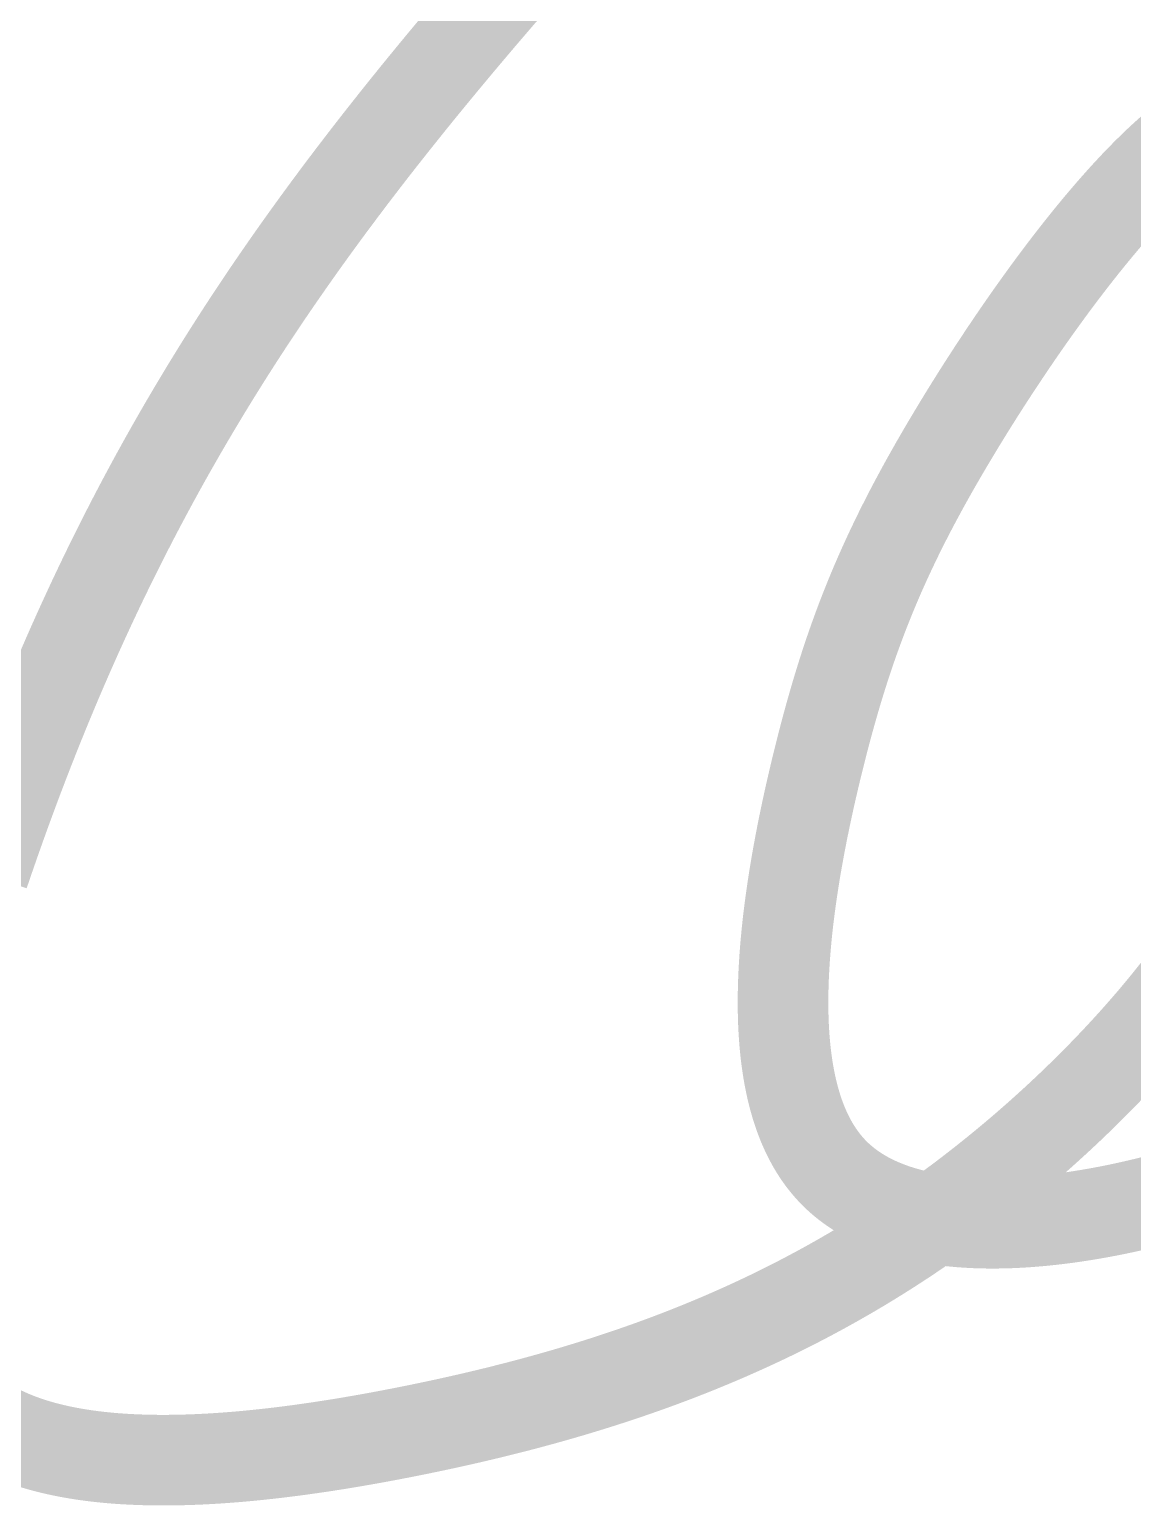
# Model space of a CAD drawing. Header units: inches. Extents: x 138 to 1256, y -84 to 787.
# Drawn here: x 545.418 to 547.557, y -19.232 to -16.368 of the extents above; entities that cross this region are included whole.
import ezdxf

# ---------------------------------------------------------------- set-up
doc = ezdxf.new("R2010")
doc.units = ezdxf.units.IN
doc.header["$MEASUREMENT"] = 0
doc.layers.add('ENTTNTHIETKE1', color=2, linetype='Continuous')
doc.layers.add('LC ISO', color=160, linetype='Continuous', lineweight=13)

# ---------------------------------------------------------------- blocks, each defined once
blk = doc.blocks.new('chu ki Toan')
at = {"layer": 'LC ISO', "const_width": 49}
for points in [[(2165.49, 1529.73), (2162.27, 1526.01), (2159.06, 1522.29), (2155.87, 1518.57), (2152.68, 1514.86), (2149.51, 1511.14), (2146.36, 1507.42), (2143.22, 1503.71), (2140.09, 1500), (2137.92, 1497.42), (2133.87, 1492.58), (2130.79, 1488.88), (2127.72, 1485.17), (2124.66, 1481.47), (2121.62, 1477.77), (2118.59, 1474.07), (2115.57, 1470.37), (2112.57, 1466.66), (2109.59, 1462.96), (2106.62, 1459.26), (2103.66, 1455.55), (2100.72, 1451.85), (2097.79, 1448.14), (2094.87, 1444.43), (2091.97, 1440.72), (2089.08, 1437), (2086.21, 1433.28), (2083.35, 1429.55), (2080.5, 1425.83), (2077.66, 1422.09), (2074.84, 1418.35), (2072.04, 1414.61), (2069.24, 1410.86), (2066.46, 1407.1), (2063.7, 1403.34), (2060.94, 1399.57), (2058.2, 1395.79), (2055.48, 1392.01), (2052.76, 1388.22), (2050.06, 1384.41), (2047.37, 1380.6), (2044.7, 1376.78), (2042.04, 1372.96), (2039.39, 1369.12), (2036.75, 1365.27), (2034.12, 1361.41), (2031.51, 1357.54), (2028.91, 1353.65), (2026.33, 1349.76), (2023.75, 1345.85), (2021.19, 1341.93), (2018.64, 1338), (2016.11, 1334.05), (2013.58, 1330.1), (2011.07, 1326.12), (2008.57, 1322.13), (2006.08, 1318.13), (2003.61, 1314.11), (2001.14, 1310.08), (1998.69, 1306.03), (1996.25, 1301.96), (1993.83, 1297.88), (1991.41, 1293.78), (1989, 1289.67), (1986.61, 1285.53), (1984.23, 1281.38), (1981.86, 1277.21), (1979.5, 1273.02), (1977.16, 1268.81), (1974.82, 1264.58), (1972.5, 1260.33), (1970.19, 1256.06), (1967.89, 1251.77), (1965.6, 1247.46), (1963.32, 1243.12), (1961.05, 1238.77), (1958.8, 1234.39), (1956.55, 1229.99), (1954.32, 1225.56), (1953.21, 1223.34), (1952.1, 1221.12), (1950.99, 1218.89), (1949.88, 1216.65), (1948.78, 1214.4), (1947.68, 1212.15), (1946.59, 1209.9), (1945.49, 1207.63), (1944.4, 1205.36), (1943.31, 1203.09), (1942.23, 1200.81), (1941.14, 1198.52), (1940.06, 1196.23), (1938.98, 1193.92), (1937.91, 1191.62), (1936.84, 1189.3), (1935.77, 1186.98), (1934.7, 1184.66), (1933.63, 1182.32), (1932.57, 1179.98), (1931.51, 1177.63), (1930.46, 1175.28), (1929.4, 1172.92), (1928.35, 1170.55), (1927.3, 1168.18), (1926.25, 1165.79), (1925.21, 1163.4), (1924.17, 1161.01), (1923.13, 1158.6), (1922.09, 1156.19), (1921.06, 1153.78), (1920.03, 1151.35), (1919, 1148.92), (1917.97, 1146.48), (1916.95, 1144.03), (1915.93, 1141.58), (1914.91, 1139.11), (1913.89, 1136.64), (1912.88, 1134.17), (1911.87, 1131.68), (1910.86, 1129.19), (1909.85, 1126.69), (1908.85, 1124.18), (1907.85, 1121.66), (1906.85, 1119.14), (1905.85, 1116.61), (1904.86, 1114.07), (1903.87, 1111.52), (1902.88, 1108.96), (1901.89, 1106.4), (1900.91, 1103.82), (1899.92, 1101.24), (1898.94, 1098.65), (1897.97, 1096.06), (1896.99, 1093.45), (1896.02, 1090.83), (1895.05, 1088.21), (1894.08, 1085.58), (1893.12, 1082.94), (1892.15, 1080.29), (1891.19, 1077.63), (1890.23, 1074.97), (1889.28, 1072.29), (1888.32, 1069.61), (1887.37, 1066.92), (1886.42, 1064.22), (1885.48, 1061.51), (1884.53, 1058.79), (1883.59, 1056.06), (1882.65, 1053.32), (1882.07, 1051.62), (1880.78, 1047.82)], [(1880.7, 751.76), (1881.54, 751.23), (1882.39, 750.71), (1883.25, 750.2), (1884.12, 749.69), (1884.99, 749.2), (1885.87, 748.71), (1886.76, 748.22), (1887.66, 747.75), (1888.57, 747.28), (1889.48, 746.82), (1890.4, 746.37), (1891.33, 745.92), (1892.27, 745.48), (1893.21, 745.05), (1894.16, 744.63), (1895.12, 744.21), (1896.09, 743.8), (1897.06, 743.4), (1898.04, 743), (1899.03, 742.61), (1900.03, 742.23), (1901.03, 741.86), (1902.04, 741.49), (1903.05, 741.13), (1904.08, 740.77), (1905.11, 740.43), (1906.14, 740.08), (1907.19, 739.75), (1908.24, 739.42), (1909.29, 739.1), (1910.36, 738.79), (1911.43, 738.48), (1912.5, 738.18), (1913.59, 737.89), (1914.68, 737.6), (1915.77, 737.32), (1916.87, 737.05), (1917.98, 736.78), (1919.09, 736.52), (1920.21, 736.26), (1921.34, 736.01), (1922.47, 735.77), (1923.61, 735.53), (1924.75, 735.3), (1925.9, 735.07), (1927.05, 734.86), (1928.21, 734.64), (1929.38, 734.44), (1930.55, 734.24), (1931.73, 734.04), (1932.91, 733.85), (1934.09, 733.67), (1935.29, 733.49), (1936.48, 733.32), (1937.69, 733.16), (1938.9, 733), (1940.11, 732.84), (1941.33, 732.7), (1942.55, 732.55), (1943.78, 732.42), (1945.01, 732.29), (1946.24, 732.16), (1947.49, 732.04), (1948.73, 731.92), (1949.98, 731.81), (1951.24, 731.71), (1952.5, 731.61), (1953.76, 731.52), (1955.03, 731.43), (1956.3, 731.35), (1957.58, 731.27), (1958.86, 731.2), (1961.43, 731.07), (1964.02, 730.96), (1966.63, 730.87), (1969.25, 730.8), (1971.88, 730.74), (1974.53, 730.71), (1977.19, 730.7), (1979.86, 730.7), (1982.55, 730.73), (1985.25, 730.77), (1987.96, 730.83), (1990.68, 730.9), (1993.41, 731), (1996.16, 731.11), (1998.91, 731.23), (2001.67, 731.38), (2004.44, 731.53), (2007.22, 731.71), (2010, 731.9), (2012.8, 732.1), (2015.6, 732.32), (2018.4, 732.55), (2021.21, 732.8), (2024.03, 733.06), (2026.85, 733.34), (2029.68, 733.63), (2032.51, 733.93), (2035.35, 734.24), (2038.18, 734.57), (2041.02, 734.9), (2043.87, 735.26), (2046.71, 735.62), (2049.56, 735.99), (2052.4, 736.37), (2055.25, 736.77), (2058.09, 737.17), (2060.94, 737.59), (2063.78, 738.01), (2066.62, 738.45), (2069.46, 738.89), (2072.3, 739.34), (2075.14, 739.8), (2077.97, 740.27), (2080.79, 740.75), (2083.62, 741.24), (2086.43, 741.73), (2089.25, 742.23), (2092.05, 742.74), (2094.85, 743.25), (2097.65, 743.77), (2100.43, 744.3), (2103.21, 744.83), (2105.98, 745.37), (2109.38, 746.04), (2111.49, 746.46), (2114.23, 747.01), (2116.97, 747.57), (2119.69, 748.13), (2122.41, 748.7), (2125.11, 749.27), (2127.81, 749.84), (2130.5, 750.43), (2133.18, 751.01), (2135.85, 751.61), (2138.51, 752.2), (2141.16, 752.81), (2143.8, 753.41), (2146.44, 754.03), (2149.06, 754.65), (2151.68, 755.27), (2154.29, 755.9), (2156.89, 756.53), (2159.48, 757.17), (2162.07, 757.82), (2164.64, 758.47), (2167.21, 759.12), (2169.77, 759.78), (2172.32, 760.45), (2174.86, 761.12), (2177.39, 761.8), (2179.92, 762.49), (2182.44, 763.17), (2184.95, 763.87), (2187.45, 764.57), (2189.94, 765.28), (2192.43, 765.99), (2194.91, 766.71), (2197.38, 767.43), (2199.84, 768.16), (2202.29, 768.9), (2204.74, 769.64), (2207.18, 770.39), (2209.61, 771.14), (2212.03, 771.9), (2214.45, 772.66), (2216.86, 773.44), (2219.26, 774.21), (2221.66, 775), (2224.04, 775.79), (2226.42, 776.58), (2228.8, 777.39), (2231.16, 778.2), (2233.52, 779.01), (2235.87, 779.83), (2238.22, 780.66), (2240.55, 781.49), (2242.89, 782.33), (2245.21, 783.18), (2247.53, 784.03), (2249.84, 784.89), (2252.14, 785.76), (2254.44, 786.63), (2256.73, 787.51), (2259.01, 788.4), (2261.29, 789.29), (2263.56, 790.19), (2265.82, 791.1), (2268.08, 792.01), (2270.33, 792.93), (2272.57, 793.86), (2274.81, 794.79), (2277.04, 795.73), (2279.27, 796.68), (2281.49, 797.63), (2283.7, 798.59), (2285.91, 799.56), (2288.11, 800.54), (2290.31, 801.52), (2292.5, 802.51), (2294.68, 803.5), (2296.86, 804.51), (2299.03, 805.52), (2301.2, 806.54), (2303.36, 807.56), (2305.51, 808.59), (2307.66, 809.63), (2309.81, 810.68), (2311.94, 811.73), (2314.08, 812.79), (2316.2, 813.86), (2318.33, 814.94), (2320.44, 816.02), (2322.56, 817.12), (2324.66, 818.21), (2326.76, 819.32), (2328.86, 820.44), (2330.95, 821.56), (2333.04, 822.69), (2335.12, 823.82), (2337.19, 824.97), (2339.26, 826.12), (2341.33, 827.28), (2343.39, 828.45), (2345.45, 829.63), (2347.5, 830.81), (2349.55, 832), (2351.59, 833.2), (2353.63, 834.41), (2355.66, 835.62), (2357.69, 836.85), (2359.71, 838.08), (2361.73, 839.32), (2363.75, 840.57), (2365.76, 841.82), (2367.76, 843.09), (2369.77, 844.36), (2371.77, 845.64), (2373.76, 846.93), (2375.75, 848.23), (2377.74, 849.53), (2379.72, 850.85), (2381.7, 852.17), (2383.67, 853.5), (2385.64, 854.84), (2387.61, 856.19), (2389.57, 857.54), (2391.53, 858.91), (2393.49, 860.28), (2395.44, 861.66), (2397.39, 863.05), (2399.33, 864.45), (2401.27, 865.86), (2403.21, 867.28), (2405.14, 868.7), (2407.08, 870.14), (2409, 871.58), (2410.93, 873.03), (2412.85, 874.49), (2414.77, 875.96), (2416.68, 877.44), (2418.59, 878.93), (2420.5, 880.42), (2422.41, 881.93), (2424.31, 883.44), (2426.21, 884.97), (2428.77, 887.04), (2430, 888.04), (2431.89, 889.59), (2433.78, 891.15), (2435.67, 892.72), (2437.55, 894.3), (2439.43, 895.88), (2441.3, 897.48), (2443.17, 899.08), (2445.04, 900.69), (2446.9, 902.31), (2448.76, 903.94), (2450.61, 905.57), (2452.46, 907.22), (2454.3, 908.87), (2456.14, 910.53), (2457.97, 912.19), (2459.8, 913.86), (2461.62, 915.54), (2463.44, 917.23), (2465.25, 918.93), (2467.05, 920.63), (2468.85, 922.33), (2470.64, 924.05), (2472.43, 925.77), (2474.2, 927.5), (2475.97, 929.23), (2477.74, 930.97), (2479.49, 932.72), (2481.24, 934.47), (2482.98, 936.22), (2484.72, 937.99), (2486.44, 939.76), (2488.16, 941.53), (2489.86, 943.31), (2491.56, 945.09), (2493.26, 946.88), (2494.94, 948.68), (2496.61, 950.48), (2498.27, 952.28), (2499.93, 954.09), (2501.57, 955.9), (2503.21, 957.72), (2504.83, 959.54), (2506.45, 961.37), (2508.05, 963.2), (2509.65, 965.03), (2511.23, 966.87), (2512.81, 968.71), (2514.37, 970.55), (2516.37, 972.94), (2517.46, 974.25), (2518.99, 976.11), (2520.5, 977.96), (2522.01, 979.83), (2523.51, 981.69), (2524.99, 983.56), (2526.46, 985.43)], [(2526.6, 1442.23), (2525.68, 1441.46), (2524.76, 1440.68), (2523.84, 1439.88), (2522.92, 1439.08), (2521.99, 1438.27), (2521.06, 1437.44), (2520.14, 1436.61), (2519.21, 1435.76), (2518.27, 1434.9), (2517.34, 1434.04), (2516.4, 1433.16), (2515.46, 1432.28), (2514.53, 1431.38), (2513.58, 1430.48), (2512.64, 1429.56), (2511.7, 1428.64), (2510.75, 1427.7), (2509.81, 1426.76), (2508.86, 1425.81), (2507.91, 1424.85), (2506.96, 1423.88), (2506.01, 1422.9), (2505.06, 1421.91), (2504.11, 1420.92), (2503.15, 1419.92), (2502.2, 1418.9), (2501.24, 1417.88), (2500.29, 1416.86), (2499.33, 1415.82), (2498.37, 1414.78), (2497.41, 1413.73), (2496.45, 1412.67), (2495.5, 1411.6), (2494.54, 1410.53), (2493.58, 1409.45), (2492.62, 1408.36), (2491.65, 1407.26), (2490.69, 1406.16), (2489.73, 1405.05), (2488.77, 1403.94), (2486.85, 1401.69), (2484.92, 1399.41), (2483, 1397.12), (2481.08, 1394.79), (2479.16, 1392.45), (2477.24, 1390.08), (2475.33, 1387.7), (2473.41, 1385.29), (2471.5, 1382.86), (2469.6, 1380.42), (2467.69, 1377.96), (2465.8, 1375.49), (2463.9, 1373), (2462.01, 1370.49), (2460.13, 1367.97), (2458.25, 1365.44), (2456.38, 1362.9), (2454.52, 1360.35), (2452.67, 1357.79), (2450.82, 1355.22), (2448.98, 1352.64), (2447.15, 1350.06), (2445.32, 1347.47), (2443.51, 1344.87), (2441.71, 1342.27), (2439.91, 1339.67), (2438.13, 1337.06), (2436.36, 1334.46), (2434.6, 1331.85), (2432.85, 1329.25), (2431.12, 1326.64), (2429.4, 1324.04), (2427.69, 1321.45), (2425.99, 1318.85), (2424.31, 1316.26), (2422.64, 1313.68), (2420.99, 1311.11), (2419.35, 1308.54), (2417.73, 1305.98), (2416.13, 1303.43), (2414.54, 1300.9), (2412.97, 1298.37), (2411.42, 1295.86), (2409.88, 1293.36), (2408.37, 1290.87), (2406.49, 1287.77), (2405.39, 1285.95), (2403.93, 1283.51), (2402.49, 1281.09), (2401.07, 1278.68), (2399.66, 1276.29), (2398.28, 1273.91), (2396.91, 1271.55), (2395.56, 1269.2), (2394.23, 1266.86), (2392.91, 1264.54), (2391.62, 1262.23), (2390.34, 1259.93), (2389.07, 1257.64), (2387.83, 1255.36), (2386.6, 1253.09), (2385.38, 1250.83), (2384.18, 1248.59), (2383, 1246.35), (2381.83, 1244.12), (2380.68, 1241.89), (2379.54, 1239.68), (2378.42, 1237.47), (2377.32, 1235.27), (2376.22, 1233.08), (2375.14, 1230.89), (2374.08, 1228.71), (2373.03, 1226.53), (2371.99, 1224.35), (2370.97, 1222.19), (2369.96, 1220.02), (2368.96, 1217.86), (2367.97, 1215.7), (2367, 1213.54), (2366.04, 1211.39), (2365.09, 1209.23), (2364.16, 1207.08), (2363.23, 1204.93), (2362.32, 1202.78), (2361.42, 1200.63), (2360.53, 1198.47), (2359.65, 1196.32), (2358.78, 1194.16), (2357.92, 1192.01), (2357.07, 1189.85), (2356.23, 1187.68), (2355.4, 1185.52), (2354.58, 1183.35), (2353.77, 1181.17), (2352.97, 1178.99), (2352.18, 1176.81), (2351.39, 1174.62), (2350.62, 1172.42), (2349.85, 1170.22), (2349.09, 1168.01), (2348.34, 1165.79), (2347.59, 1163.56), (2346.86, 1161.33), (2346.13, 1159.09), (2345.41, 1156.83), (2344.69, 1154.57), (2343.98, 1152.3), (2343.28, 1150.02), (2342.58, 1147.73), (2341.89, 1145.42), (2341.21, 1143.11), (2340.53, 1140.78), (2339.85, 1138.44), (2339.18, 1136.08), (2338.52, 1133.71), (2337.86, 1131.33), (2337.2, 1128.93), (2336.55, 1126.52), (2335.9, 1124.09), (2335.26, 1121.65), (2334.62, 1119.19), (2333.98, 1116.71), (2333.35, 1114.22), (2332.72, 1111.71), (2332.21, 1109.67), (2331.46, 1106.63), (2330.84, 1104.07), (2330.22, 1101.48), (2329.61, 1098.88), (2329, 1096.27), (2328.39, 1093.64), (2327.79, 1091), (2327.19, 1088.34), (2326.61, 1085.67), (2326.02, 1082.98), (2325.45, 1080.29), (2324.88, 1077.58), (2324.32, 1074.87), (2323.76, 1072.14), (2323.22, 1069.41), (2322.69, 1066.66), (2322.16, 1063.91), (2321.65, 1061.16), (2321.14, 1058.39), (2320.65, 1055.62), (2320.16, 1052.85), (2319.69, 1050.07), (2319.23, 1047.29), (2318.79, 1044.5), (2318.36, 1041.72), (2317.94, 1038.93), (2317.53, 1036.14), (2317.14, 1033.35), (2316.76, 1030.56), (2316.4, 1027.77), (2316.05, 1024.98), (2315.72, 1022.2), (2315.41, 1019.41), (2315.11, 1016.64), (2314.84, 1013.86), (2314.57, 1011.09), (2314.33, 1008.33), (2314.11, 1005.58), (2313.9, 1002.83), (2313.72, 1000.09), (2313.55, 997.35), (2313.41, 994.63), (2313.28, 991.91), (2313.18, 989.21), (2313.1, 986.52), (2313.04, 983.84), (2313.02, 982.5), (2313, 981.17), (2312.99, 979.84), (2312.99, 978.52), (2312.99, 977.19), (2313, 975.87), (2313.01, 974.56), (2313.03, 973.25), (2313.06, 971.94), (2313.09, 970.64), (2313.13, 969.34), (2313.17, 968.04), (2313.22, 966.75), (2313.28, 965.46), (2313.34, 964.18), (2313.41, 962.9), (2313.49, 961.62), (2313.57, 960.35), (2313.66, 959.09), (2313.76, 957.83), (2313.86, 956.57), (2313.97, 955.32), (2314.09, 954.08), (2314.21, 952.84), (2314.35, 951.6), (2314.48, 950.37), (2314.63, 949.14), (2314.78, 947.92), (2314.94, 946.71), (2315.11, 945.5), (2315.28, 944.3), (2315.46, 943.1), (2315.65, 941.91), (2315.84, 940.72), (2316.05, 939.54), (2316.26, 938.37), (2316.48, 937.2), (2316.7, 936.04), (2316.94, 934.89), (2317.18, 933.74), (2317.43, 932.59), (2317.68, 931.46), (2317.95, 930.33), (2318.22, 929.21), (2318.5, 928.09), (2318.79, 926.98), (2319.09, 925.88), (2319.4, 924.79), (2319.71, 923.7), (2320.03, 922.62), (2320.36, 921.55), (2320.7, 920.48), (2321.05, 919.42), (2321.41, 918.37), (2321.77, 917.33), (2322.14, 916.29), (2322.53, 915.27), (2322.92, 914.25), (2323.32, 913.23), (2323.72, 912.23), (2324.14, 911.24), (2324.57, 910.25), (2325, 909.27), (2325.45, 908.3), (2325.9, 907.34), (2326.36, 906.38), (2326.84, 905.44), (2327.32, 904.5), (2327.81, 903.58), (2328.31, 902.66), (2328.82, 901.75), (2329.34, 900.85), (2329.86, 899.96), (2330.4, 899.07), (2330.95, 898.2), (2331.51, 897.34), (2332.07, 896.48), (2332.65, 895.64), (2333.24, 894.81), (2333.84, 893.98), (2334.44, 893.17), (2335.06, 892.36), (2335.69, 891.57), (2336.32, 890.78), (2336.97, 890.01), (2337.63, 889.24), (2338.3, 888.49), (2338.98, 887.74), (2339.64, 887.04), (2340.36, 886.29), (2341.07, 885.58), (2341.79, 884.87), (2342.52, 884.18), (2343.26, 883.5), (2344.01, 882.83), (2344.78, 882.17), (2345.55, 881.52), (2346.33, 880.88), (2347.12, 880.25), (2347.92, 879.63), (2348.73, 879.02), (2349.55, 878.42), (2350.37, 877.83), (2351.21, 877.25), (2352.06, 876.68), (2352.92, 876.12), (2353.78, 875.57), (2354.66, 875.03), (2355.54, 874.5), (2356.43, 873.98), (2357.33, 873.47), (2358.25, 872.97), (2359.16, 872.48), (2360.09, 872), (2361.03, 871.52), (2361.97, 871.06), (2362.93, 870.61), (2363.89, 870.16), (2364.86, 869.73), (2365.84, 869.3), (2366.82, 868.88), (2367.82, 868.48), (2368.82, 868.08), (2369.83, 867.69), (2370.85, 867.31), (2371.87, 866.94), (2372.9, 866.57), (2373.94, 866.22), (2374.99, 865.87), (2376.05, 865.54), (2377.11, 865.21), (2378.18, 864.89), (2379.26, 864.58), (2380.34, 864.28), (2381.43, 863.99), (2382.53, 863.71), (2383.64, 863.43), (2384.75, 863.16), (2385.87, 862.91), (2386.99, 862.66), (2388.12, 862.41), (2389.26, 862.18), (2390.41, 861.96), (2391.56, 861.74), (2392.71, 861.53), (2393.88, 861.33), (2395.05, 861.14), (2396.22, 860.95), (2397.4, 860.78), (2398.59, 860.61), (2399.78, 860.45), (2400.98, 860.29), (2402.19, 860.15), (2403.4, 860.01), (2404.61, 859.88), (2405.83, 859.76), (2407.06, 859.65), (2408.29, 859.54), (2409.53, 859.44), (2410.77, 859.35), (2412.01, 859.27), (2413.26, 859.19), (2414.52, 859.12), (2415.78, 859.06), (2417.05, 859), (2418.32, 858.96), (2419.59, 858.92), (2420.87, 858.88), (2422.16, 858.86), (2423.44, 858.84), (2424.74, 858.83), (2426.03, 858.82), (2427.33, 858.83), (2428.64, 858.84), (2429.94, 858.85), (2431.26, 858.88), (2432.57, 858.9), (2433.89, 858.94), (2435.22, 858.98), (2436.54, 859.03), (2437.87, 859.09), (2439.21, 859.15), (2440.54, 859.22), (2441.88, 859.3), (2443.23, 859.38), (2444.57, 859.47), (2445.92, 859.57), (2447.27, 859.67), (2448.63, 859.78), (2449.99, 859.89), (2451.35, 860.01), (2452.71, 860.14), (2454.08, 860.27), (2455.45, 860.41), (2458.19, 860.7), (2460.94, 861.02), (2463.7, 861.36), (2466.47, 861.72), (2469.25, 862.11), (2472.03, 862.52), (2474.82, 862.95), (2477.61, 863.4), (2480.41, 863.88), (2483.21, 864.37), (2486.01, 864.89), (2488.82, 865.42), (2491.63, 865.98), (2494.44, 866.55), (2497.25, 867.15), (2500.06, 867.76), (2502.87, 868.39), (2505.69, 869.04), (2508.49, 869.71), (2511.3, 870.39), (2514.11, 871.09), (2516.91, 871.81), (2519.7, 872.54), (2522.49, 873.29), (2525.28, 874.06), (2528.06, 874.84)]]:
    blk.add_lwpolyline(points, dxfattribs=at)
blk = doc.blocks.new('khung vpn')
at = {"layer": 'LC ISO', "xscale": 0.000601425, "yscale": 0.000601425, "zscale": 0.000601425}
blk.add_blockref('chu ki Toan', (52551.6761, -4224.86752), dxfattribs=at)

msp = doc.modelspace()

# ---------------------------------------------------------------- block references
at = {"layer": 'ENTTNTHIETKE1', "color": 6, "xscale": 5.965326529308613, "yscale": 5.965326529308613, "zscale": 5.965326529308613}
msp.add_blockref('khung vpn', (-312949.3265, 25180.9486), dxfattribs=at)

doc.saveas('drawing.dxf')
